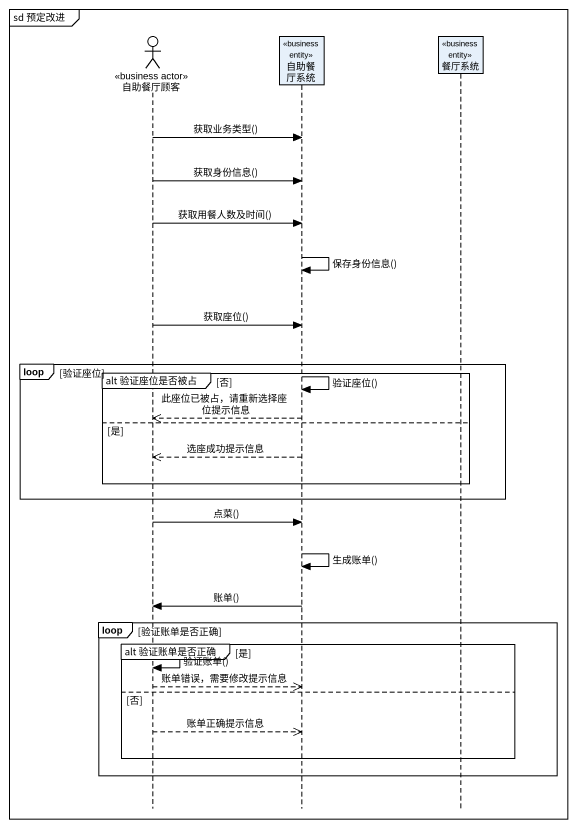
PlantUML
@startuml
mainframe sd 预定改进
hide footbox
actor 自助餐厅顾客 <<business actor>>
participant 自助餐厅系统 <<business entity>>
participant 餐厅系统 <<business entity>>

自助餐厅顾客 -> 自助餐厅系统 : 获取业务类型()
自助餐厅顾客 -> 自助餐厅系统 : 获取身份信息()
自助餐厅顾客 -> 自助餐厅系统 : 获取用餐人数及时间()
自助餐厅系统 -> 自助餐厅系统 : 保存身份信息()
自助餐厅顾客 -> 自助餐厅系统 : 获取座位()
loop 验证座位
  group alt 验证座位是否被占 [否]
    自助餐厅系统 -> 自助餐厅系统 : 验证座位()
    自助餐厅系统 -->> 自助餐厅顾客 : 此座位已被占，请重新选择座位提示信息
  else 是
    自助餐厅系统 -->> 自助餐厅顾客 : 选座成功提示信息
  end
end
自助餐厅顾客 -> 自助餐厅系统 : 点菜()
自助餐厅系统 -> 自助餐厅系统 : 生成账单()
自助餐厅系统 -> 自助餐厅顾客 : 账单()
loop 验证账单是否正确
  group alt 验证账单是否正确 [是]
    自助餐厅顾客 -> 自助餐厅顾客 : 验证账单()
    自助餐厅顾客 -->> 自助餐厅系统 : 账单错误，需要修改提示信息
  else 否
    自助餐厅顾客 -->> 自助餐厅系统 : 账单正确提示信息
  end
end
@enduml
